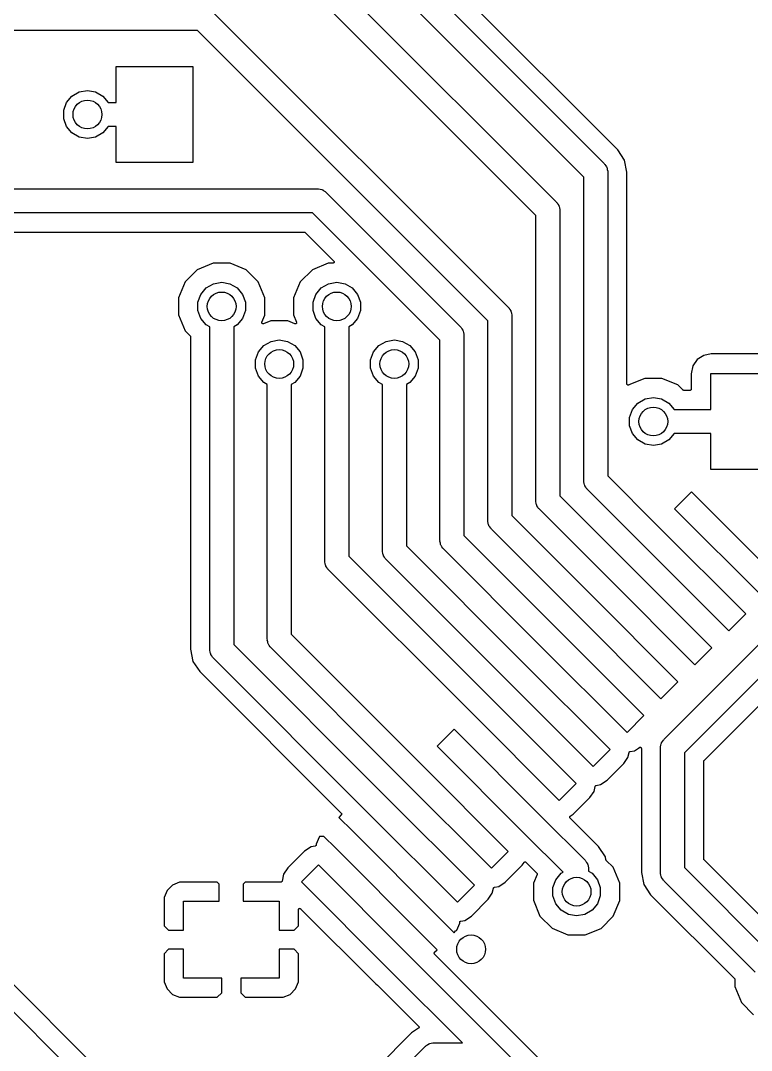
# Model space of a CAD drawing. Extents: x 0.3 to 75.7, y -92.7 to -0.5.
# Drawn here: x 15.5 to 23.12, y -71.75 to -61.02 of the extents above; entities that cross this region are included whole.
import ezdxf

# ---------------------------------------------------------------- set-up
doc = ezdxf.new("R2010")
doc.units = 0
doc.header["$MEASUREMENT"] = 0
doc.layers.add('BLACK', color=7, linetype='CONTINUOUS')

msp = doc.modelspace()

# ---------------------------------------------------------------- linework, layer by layer
at = {"layer": 'Black'}
for p, q in [((21.7289, -62.3693), (17.508, -58.1484)), ((17.3, -58.2232), (21.5884, -62.5116)), ((21.375, -62.6518), (17.2232, -58.5)), ((18.0884, -59.9116), (21.0884, -62.9116)), ((20.875, -63.0518), (17.9482, -60.125)), ((17.4884, -60.9116), (20.5884, -64.0116)), ((17.3482, -61.125), (10.3, -61.125)), ((20.375, -64.1518), (17.3482, -61.125)), ((16.5, -61.875), (16.5, -61.5)), ((16.5, -61.5), (17.3, -61.5)), ((17.3, -61.5), (17.3, -62.5)), ((15.9827, -61.8745), (16.0387, -61.8078)), ((16.0387, -61.8078), (16.1142, -61.7642)), ((16.1142, -61.7642), (16.2, -61.749)), ((16.2, -61.749), (16.2858, -61.7642)), ((16.2858, -61.7642), (16.3613, -61.8078)), ((16.3613, -61.8078), (16.4173, -61.8745)), ((15.9529, -61.9564), (15.9827, -61.8745)), ((16.4173, -61.8745), (16.4175, -61.875)), ((16.4175, -61.875), (16.5, -61.875)), ((15.9529, -62.0436), (15.9529, -61.9564)), ((15.9827, -62.1255), (15.9529, -62.0436)), ((16.0387, -62.1922), (15.9827, -62.1255)), ((16.4173, -62.1255), (16.3613, -62.1922)), ((16.4175, -62.125), (16.4173, -62.1255)), ((16.5, -62.125), (16.4175, -62.125)), ((16.5, -62.5), (16.5, -62.125)), ((16.1142, -62.2358), (16.0387, -62.1922)), ((16.2, -62.251), (16.1142, -62.2358)), ((16.2858, -62.2358), (16.2, -62.251)), ((16.3613, -62.1922), (16.2858, -62.2358)), ((21.8, -62.4757), (21.7289, -62.3693)), ((17.3, -62.5), (16.5, -62.5)), ((21.5884, -62.5116), (21.5915, -62.5161)), ((21.5915, -62.5161), (21.5958, -62.5197)), ((21.5958, -62.5197), (21.6039, -62.5338)), ((21.6039, -62.5338), (21.6133, -62.5472)), ((21.6133, -62.5472), (21.6147, -62.5525)), ((21.6147, -62.5525), (21.6175, -62.5572)), ((21.6175, -62.5572), (21.6203, -62.5733)), ((21.825, -62.6013), (21.8, -62.4757)), ((21.375, -65.818), (21.375, -62.6518)), ((21.6203, -62.5733), (21.6245, -62.5891)), ((21.6245, -62.5891), (21.624, -62.5946)), ((21.624, -62.5946), (21.625, -62.6)), ((21.625, -62.6), (21.625, -65.7662)), ((21.825, -64.8073), (21.825, -62.6013)), ((8.25178, -62.775), (18.6, -62.775)), ((18.6, -62.775), (18.6054, -62.776)), ((18.6054, -62.776), (18.6109, -62.7755)), ((18.6109, -62.7755), (18.6267, -62.7797)), ((18.6267, -62.7797), (18.6428, -62.7825)), ((18.6428, -62.7825), (18.6475, -62.7853)), ((18.6475, -62.7853), (18.6528, -62.7867)), ((18.6528, -62.7867), (18.6662, -62.7961)), ((18.6662, -62.7961), (18.6803, -62.8042)), ((18.6803, -62.8042), (18.6839, -62.8085)), ((18.6839, -62.8085), (18.6884, -62.8116)), ((18.6884, -62.8116), (20.0884, -64.2116)), ((21.0884, -62.9116), (21.0915, -62.9161)), ((21.0915, -62.9161), (21.0958, -62.9197)), ((21.0958, -62.9197), (21.1039, -62.9338)), ((21.1039, -62.9338), (21.1133, -62.9472)), ((21.1133, -62.9472), (21.1147, -62.9525)), ((21.1147, -62.9525), (21.1175, -62.9572)), ((21.1175, -62.9572), (21.1203, -62.9733)), ((21.1203, -62.9733), (21.1245, -62.9891)), ((21.1245, -62.9891), (21.124, -62.9946)), ((21.124, -62.9946), (21.125, -63)), ((18.5482, -63.025), (8.2, -63.025)), ((19.875, -64.3518), (18.5482, -63.025)), ((20.875, -66.0251), (20.875, -63.0518)), ((21.125, -63), (21.125, -65.9734)), ((8.20128, -63.225), (18.46, -63.225)), ((18.46, -63.225), (18.4606, -63.2251)), ((18.4606, -63.2251), (18.4611, -63.225)), ((18.4611, -63.225), (18.4628, -63.2255)), ((18.4628, -63.2255), (18.4644, -63.2258)), ((18.4644, -63.2258), (18.4649, -63.2261)), ((18.4649, -63.2261), (18.4655, -63.2262)), ((18.4655, -63.2262), (18.4669, -63.2272)), ((18.4669, -63.2272), (18.4684, -63.228)), ((18.4684, -63.228), (18.4687, -63.2285)), ((18.4687, -63.2285), (18.4692, -63.2288)), ((18.4692, -63.2288), (18.7682, -63.5278)), ((18.7682, -63.5278), (18.7691, -63.5292)), ((18.7691, -63.5292), (18.7702, -63.5305)), ((18.7702, -63.5305), (18.7704, -63.531)), ((18.7704, -63.531), (18.7707, -63.5315)), ((18.7707, -63.5315), (18.7712, -63.5331)), ((18.7712, -63.5331), (18.7718, -63.5347)), ((18.7718, -63.5347), (18.7718, -63.5353)), ((17.3454, -63.6183), (17.2187, -63.7448)), ((17.5109, -63.5499), (17.3454, -63.6183)), ((17.6899, -63.5501), (17.5109, -63.5499)), ((17.8552, -63.6187), (17.6899, -63.5501)), ((17.9817, -63.7454), (17.8552, -63.6187)), ((18.5454, -63.6183), (18.4187, -63.7448)), ((18.7109, -63.5499), (18.5454, -63.6183)), ((18.7589, -63.55), (18.7109, -63.5499)), ((18.7606, -63.5497), (18.7589, -63.55)), ((18.7623, -63.5495), (18.7606, -63.5497)), ((18.7628, -63.5493), (18.7623, -63.5495)), ((18.7634, -63.5492), (18.7628, -63.5493)), ((18.7649, -63.5483), (18.7634, -63.5492)), ((18.7664, -63.5476), (18.7649, -63.5483)), ((18.7668, -63.5472), (18.7664, -63.5476)), ((18.7673, -63.5469), (18.7668, -63.5472)), ((18.7684, -63.5456), (18.7673, -63.5469)), ((18.7696, -63.5444), (18.7684, -63.5456)), ((18.7698, -63.5439), (18.7696, -63.5444)), ((18.7702, -63.5435), (18.7698, -63.5439)), ((18.7708, -63.5419), (18.7702, -63.5435)), ((18.7715, -63.5403), (18.7708, -63.5419)), ((18.7716, -63.5398), (18.7715, -63.5403)), ((18.7718, -63.5392), (18.7716, -63.5398)), ((18.7718, -63.5353), (18.7719, -63.5358)), ((18.7719, -63.5358), (18.7718, -63.5375)), ((18.7718, -63.5375), (18.7718, -63.5392)), ((17.2187, -63.7448), (17.1501, -63.9101)), ((17.5142, -63.7642), (17.6, -63.749)), ((17.6, -63.749), (17.6858, -63.7642)), ((18.0501, -63.9109), (17.9817, -63.7454)), ((18.4187, -63.7448), (18.3501, -63.9101)), ((18.7142, -63.7642), (18.8, -63.749)), ((18.8, -63.749), (18.8858, -63.7642)), ((17.3827, -63.8745), (17.4387, -63.8078)), ((17.4387, -63.8078), (17.5142, -63.7642)), ((17.6858, -63.7642), (17.7613, -63.8078)), ((17.7613, -63.8078), (17.8173, -63.8745)), ((18.5827, -63.8745), (18.6387, -63.8078)), ((18.6387, -63.8078), (18.7142, -63.7642)), ((18.8858, -63.7642), (18.9613, -63.8078)), ((18.9613, -63.8078), (19.0173, -63.8745)), ((17.1501, -63.9101), (17.1499, -64.0891)), ((17.3529, -63.9564), (17.3827, -63.8745)), ((17.3529, -64.0436), (17.3529, -63.9564)), ((17.8173, -63.8745), (17.8471, -63.9564)), ((17.8471, -63.9564), (17.8471, -64.0436)), ((18.0499, -64.0899), (18.0501, -63.9109)), ((18.3501, -63.9101), (18.3499, -64.0891)), ((18.5529, -63.9564), (18.5827, -63.8745)), ((18.5529, -64.0436), (18.5529, -63.9564)), ((19.0173, -63.8745), (19.0471, -63.9564)), ((19.0471, -63.9564), (19.0471, -64.0436)), ((17.3827, -64.1255), (17.3529, -64.0436)), ((17.8471, -64.0436), (17.8173, -64.1255)), ((18.5827, -64.1255), (18.5529, -64.0436)), ((19.0471, -64.0436), (19.0173, -64.1255)), ((20.5884, -64.0116), (20.5915, -64.0161)), ((20.5915, -64.0161), (20.5958, -64.0197)), ((20.5958, -64.0197), (20.6039, -64.0338)), ((20.6039, -64.0338), (20.6133, -64.0472)), ((20.6133, -64.0472), (20.6147, -64.0525)), ((20.6147, -64.0525), (20.6175, -64.0572)), ((20.6175, -64.0572), (20.6203, -64.0733)), ((17.1499, -64.0891), (17.2183, -64.2546)), ((17.4387, -64.1922), (17.3827, -64.1255)), ((17.8173, -64.1255), (17.7613, -64.1922)), ((18.0183, -64.1682), (18.0184, -64.1676)), ((18.0185, -64.1699), (18.0183, -64.1682)), ((18.0184, -64.167), (18.0189, -64.1654)), ((18.0184, -64.1676), (18.0184, -64.167)), ((18.0186, -64.1716), (18.0185, -64.1699)), ((18.0188, -64.1721), (18.0186, -64.1716)), ((18.0189, -64.1727), (18.0188, -64.1721)), ((18.0189, -64.1654), (18.0192, -64.1638)), ((18.0196, -64.1742), (18.0189, -64.1727)), ((18.0192, -64.1638), (18.0499, -64.0899)), ((18.0203, -64.1757), (18.0196, -64.1742)), ((18.0207, -64.1762), (18.0203, -64.1757)), ((18.0209, -64.1767), (18.0207, -64.1762)), ((18.0222, -64.1778), (18.0209, -64.1767)), ((18.0233, -64.1791), (18.0222, -64.1778)), ((18.1109, -64.1499), (18.0362, -64.1808)), ((18.2899, -64.1501), (18.1109, -64.1499)), ((18.3638, -64.1808), (18.2899, -64.1501)), ((18.3499, -64.0891), (18.3808, -64.1638)), ((18.3778, -64.1778), (18.3767, -64.1791)), ((18.3791, -64.1767), (18.3778, -64.1778)), ((18.3793, -64.1762), (18.3791, -64.1767)), ((18.3797, -64.1757), (18.3793, -64.1762)), ((18.3804, -64.1742), (18.3797, -64.1757)), ((18.3812, -64.1727), (18.3804, -64.1742)), ((18.3808, -64.1638), (18.3811, -64.1654)), ((18.3811, -64.1654), (18.3816, -64.1671)), ((18.3814, -64.1716), (18.3812, -64.1721)), ((18.3812, -64.1721), (18.3812, -64.1727)), ((18.3815, -64.1699), (18.3814, -64.1716)), ((18.3817, -64.1682), (18.3815, -64.1699)), ((18.3816, -64.1671), (18.3816, -64.1676)), ((18.3816, -64.1676), (18.3817, -64.1682)), ((18.6387, -64.1922), (18.5827, -64.1255)), ((19.0173, -64.1255), (18.9613, -64.1922)), ((20.375, -66.2322), (20.375, -64.1518)), ((20.6203, -64.0733), (20.6245, -64.0891)), ((20.6245, -64.0891), (20.624, -64.0946)), ((20.624, -64.0946), (20.625, -64.1)), ((20.625, -64.1), (20.625, -66.1805)), ((17.2183, -64.2546), (17.2712, -64.3076)), ((17.475, -64.2132), (17.4387, -64.1922)), ((17.475, -67.5749), (17.475, -64.2132)), ((17.7613, -64.1922), (17.725, -64.2132)), ((17.725, -64.2132), (17.725, -67.5231)), ((18.0238, -64.1793), (18.0233, -64.1791)), ((18.0243, -64.1797), (18.0238, -64.1793)), ((18.0258, -64.1804), (18.0243, -64.1797)), ((18.0273, -64.1812), (18.0258, -64.1804)), ((18.0279, -64.1812), (18.0273, -64.1812)), ((18.0284, -64.1814), (18.0279, -64.1812)), ((18.0301, -64.1815), (18.0284, -64.1814)), ((18.0318, -64.1817), (18.0301, -64.1815)), ((18.0324, -64.1816), (18.0318, -64.1817)), ((18.0329, -64.1816), (18.0324, -64.1816)), ((18.0346, -64.1811), (18.0329, -64.1816)), ((18.0362, -64.1808), (18.0346, -64.1811)), ((18.3654, -64.1811), (18.3638, -64.1808)), ((18.367, -64.1816), (18.3654, -64.1811)), ((18.3676, -64.1816), (18.367, -64.1816)), ((18.3682, -64.1817), (18.3676, -64.1816)), ((18.3699, -64.1815), (18.3682, -64.1817)), ((18.3716, -64.1814), (18.3699, -64.1815)), ((18.3721, -64.1812), (18.3716, -64.1814)), ((18.3727, -64.1811), (18.3721, -64.1812)), ((18.3742, -64.1804), (18.3727, -64.1811)), ((18.3757, -64.1797), (18.3742, -64.1804)), ((18.3762, -64.1793), (18.3757, -64.1797)), ((18.3767, -64.1791), (18.3762, -64.1793)), ((18.675, -64.2132), (18.6387, -64.1922)), ((18.675, -66.6536), (18.675, -64.2132)), ((18.9613, -64.1922), (18.925, -64.2132)), ((18.925, -64.2132), (18.925, -66.6018)), ((20.0884, -64.2116), (20.0915, -64.2161)), ((20.0915, -64.2161), (20.0958, -64.2197)), ((20.0958, -64.2197), (20.1039, -64.2338)), ((20.1039, -64.2338), (20.1133, -64.2472)), ((20.1133, -64.2472), (20.1147, -64.2525)), ((20.1147, -64.2525), (20.1175, -64.2572)), ((20.1175, -64.2572), (20.1203, -64.2733)), ((20.1203, -64.2733), (20.1245, -64.2891)), ((17.2712, -64.3076), (17.2715, -64.308)), ((17.2715, -64.308), (17.272, -64.3084)), ((17.272, -64.3084), (17.2728, -64.3099)), ((17.2728, -64.3099), (17.2738, -64.3113)), ((17.2738, -64.3113), (17.2739, -64.3118)), ((17.2739, -64.3118), (17.2742, -64.3123)), ((17.2742, -64.3123), (17.2745, -64.314)), ((17.2745, -64.314), (17.275, -64.3156)), ((17.275, -64.3156), (17.2749, -64.3162)), ((17.2749, -64.3162), (17.275, -64.3168)), ((17.275, -64.3168), (17.275, -67.5736)), ((18.0387, -64.4078), (18.1142, -64.3642)), ((18.1142, -64.3642), (18.2, -64.349)), ((18.2, -64.349), (18.2858, -64.3642)), ((18.2858, -64.3642), (18.3613, -64.4078)), ((19.2387, -64.4078), (19.3142, -64.3642)), ((19.3142, -64.3642), (19.4, -64.349)), ((19.4, -64.349), (19.4858, -64.3642)), ((19.4858, -64.3642), (19.5613, -64.4078)), ((19.875, -66.4393), (19.875, -64.3518)), ((20.1245, -64.2891), (20.124, -64.2946)), ((20.124, -64.2946), (20.125, -64.3)), ((20.125, -64.3), (20.125, -66.3876)), ((17.9529, -64.5564), (17.9827, -64.4745)), ((17.9827, -64.4745), (18.0387, -64.4078)), ((18.3613, -64.4078), (18.4173, -64.4745)), ((18.4173, -64.4745), (18.4471, -64.5564)), ((19.1529, -64.5564), (19.1827, -64.4745)), ((19.1827, -64.4745), (19.2387, -64.4078)), ((19.5613, -64.4078), (19.6173, -64.4745)), ((19.6173, -64.4745), (19.6471, -64.5564)), ((22.7012, -64.4958), (22.626, -64.51)), ((23.4987, -64.4958), (22.7012, -64.4958)), ((17.9529, -64.6436), (17.9529, -64.5564)), ((18.4471, -64.5564), (18.4471, -64.6436)), ((19.1529, -64.6436), (19.1529, -64.5564)), ((19.6471, -64.5564), (19.6471, -64.6436)), ((22.5578, -64.5538), (22.5122, -64.6207)), ((22.626, -64.51), (22.5578, -64.5538)), ((17.9827, -64.7255), (17.9529, -64.6436)), ((18.4471, -64.6436), (18.4173, -64.7255)), ((19.1827, -64.7255), (19.1529, -64.6436)), ((19.6471, -64.6436), (19.6173, -64.7255)), ((22.5122, -64.6207), (22.4958, -64.7013)), ((22.4958, -64.7013), (22.4958, -64.862)), ((22.7, -65.075), (22.7, -64.7)), ((22.7, -64.7), (23.5, -64.7)), ((18.0387, -64.7922), (17.9827, -64.7255)), ((18.075, -64.8132), (18.0387, -64.7922)), ((18.075, -67.4678), (18.075, -64.8132)), ((18.3613, -64.7922), (18.325, -64.8132)), ((18.325, -64.8132), (18.325, -67.416)), ((18.4173, -64.7255), (18.3613, -64.7922)), ((19.2387, -64.7922), (19.1827, -64.7255)), ((19.275, -64.8132), (19.2387, -64.7922)), ((19.275, -66.5464), (19.275, -64.8132)), ((19.5613, -64.7922), (19.525, -64.8132)), ((19.525, -64.8132), (19.525, -66.4947)), ((19.6173, -64.7255), (19.5613, -64.7922)), ((21.8253, -64.809), (21.825, -64.8073)), ((21.8254, -64.8099), (21.8253, -64.809)), ((21.8254, -64.8101), (21.8254, -64.8099)), ((21.8254, -64.8107), (21.8254, -64.8101)), ((21.8254, -64.8101), (21.8254, -64.8101)), ((21.8257, -64.8112), (21.8254, -64.8107)), ((21.8258, -64.8118), (21.8257, -64.8112)), ((21.8266, -64.8132), (21.8258, -64.8118)), ((21.8274, -64.8148), (21.8266, -64.8132)), ((21.8278, -64.8152), (21.8274, -64.8148)), ((21.828, -64.8157), (21.8278, -64.8152)), ((21.8293, -64.8168), (21.828, -64.8157)), ((21.8305, -64.818), (21.8293, -64.8168)), ((21.8311, -64.8182), (21.8305, -64.818)), ((21.8315, -64.8186), (21.8311, -64.8182)), ((21.8331, -64.8192), (21.8315, -64.8186)), ((21.8346, -64.8199), (21.8331, -64.8192)), ((21.8352, -64.8199), (21.8346, -64.8199)), ((21.8357, -64.8201), (21.8352, -64.8199)), ((21.8374, -64.8201), (21.8357, -64.8201)), ((21.8385, -64.8202), (21.8374, -64.8201)), ((21.8386, -64.8202), (21.8385, -64.8202)), ((21.8387, -64.8202), (21.8386, -64.8202)), ((21.8391, -64.8203), (21.8387, -64.8202)), ((21.8397, -64.8201), (21.8391, -64.8203)), ((21.8403, -64.8201), (21.8397, -64.8201)), ((21.8419, -64.8196), (21.8403, -64.8201)), ((21.8423, -64.8194), (21.8419, -64.8196)), ((21.843, -64.8193), (21.8423, -64.8194)), ((21.8433, -64.8192), (21.843, -64.8193)), ((21.8435, -64.8191), (21.8433, -64.8192)), ((21.8436, -64.819), (21.8435, -64.8191)), ((22.0109, -64.7499), (21.8436, -64.819)), ((22.1899, -64.7501), (22.0109, -64.7499)), ((22.3552, -64.8187), (22.1899, -64.7501)), ((22.4076, -64.8712), (22.3552, -64.8187)), ((22.4081, -64.8715), (22.4076, -64.8712)), ((22.4084, -64.872), (22.4081, -64.8715)), ((22.4099, -64.8728), (22.4084, -64.872)), ((22.4113, -64.8738), (22.4099, -64.8728)), ((22.4119, -64.8739), (22.4113, -64.8738)), ((22.4124, -64.8742), (22.4119, -64.8739)), ((22.414, -64.8745), (22.4124, -64.8742)), ((22.4157, -64.8749), (22.414, -64.8745)), ((22.4162, -64.8749), (22.4157, -64.8749)), ((22.4168, -64.875), (22.4162, -64.8749)), ((22.4828, -64.875), (22.4168, -64.875)), ((22.4839, -64.8748), (22.4828, -64.875)), ((22.4851, -64.8748), (22.4839, -64.8748)), ((22.4862, -64.8744), (22.4851, -64.8748)), ((22.4873, -64.8742), (22.4862, -64.8744)), ((22.4883, -64.8736), (22.4873, -64.8742)), ((22.4893, -64.8733), (22.4883, -64.8736)), ((22.4902, -64.8725), (22.4893, -64.8733)), ((22.4912, -64.872), (22.4902, -64.8725)), ((22.4919, -64.8711), (22.4912, -64.872)), ((22.4928, -64.8704), (22.4919, -64.8711)), ((22.4934, -64.8694), (22.4928, -64.8704)), ((22.4941, -64.8685), (22.4934, -64.8694)), ((22.4945, -64.8674), (22.4941, -64.8685)), ((22.495, -64.8664), (22.4945, -64.8674)), ((22.4952, -64.8653), (22.495, -64.8664)), ((22.4956, -64.8643), (22.4952, -64.8653)), ((22.4958, -64.862), (22.4956, -64.8631)), ((22.4956, -64.8631), (22.4956, -64.8643)), ((21.8827, -65.0745), (21.9387, -65.0078)), ((21.9387, -65.0078), (22.0142, -64.9642)), ((22.0142, -64.9642), (22.1, -64.949)), ((22.1, -64.949), (22.1858, -64.9642)), ((22.1858, -64.9642), (22.2613, -65.0078)), ((22.2613, -65.0078), (22.3173, -65.0745)), ((21.8529, -65.1564), (21.8827, -65.0745)), ((22.3173, -65.0745), (22.3175, -65.075)), ((22.3175, -65.075), (22.7, -65.075)), ((21.8529, -65.2436), (21.8529, -65.1564)), ((21.8827, -65.3255), (21.8529, -65.2436)), ((21.9387, -65.3922), (21.8827, -65.3255)), ((22.3173, -65.3255), (22.2613, -65.3922)), ((22.3175, -65.325), (22.3173, -65.3255)), ((22.7, -65.325), (22.3175, -65.325)), ((22.7, -65.7), (22.7, -65.325)), ((22.0142, -65.4358), (21.9387, -65.3922)), ((22.1, -65.451), (22.0142, -65.4358)), ((22.1858, -65.4358), (22.1, -65.451)), ((22.2613, -65.3922), (22.1858, -65.4358)), ((21.625, -65.7662), (22.1438, -66.2851)), ((23.4232, -65.7), (22.7, -65.7)), ((21.376, -65.8234), (21.375, -65.818)), ((21.3755, -65.8289), (21.376, -65.8234)), ((21.3797, -65.8447), (21.3755, -65.8289)), ((21.3825, -65.8608), (21.3797, -65.8447)), ((21.3853, -65.8655), (21.3825, -65.8608)), ((21.3867, -65.8708), (21.3853, -65.8655)), ((21.3961, -65.8842), (21.3867, -65.8708)), ((21.4042, -65.8984), (21.3961, -65.8842)), ((21.125, -65.9734), (21.7903, -66.6386)), ((21.4085, -65.9019), (21.4042, -65.8984)), ((21.4116, -65.9064), (21.4085, -65.9019)), ((21.9671, -66.4619), (21.4116, -65.9064)), ((22.3206, -66.1083), (22.4974, -65.9315)), ((22.4974, -65.9315), (23.2409, -66.675)), ((20.876, -66.0305), (20.875, -66.0251)), ((20.8755, -66.036), (20.876, -66.0305)), ((20.8797, -66.0518), (20.8755, -66.036)), ((20.8825, -66.0679), (20.8797, -66.0518)), ((20.8853, -66.0726), (20.8825, -66.0679)), ((20.8867, -66.078), (20.8853, -66.0726)), ((20.8961, -66.0913), (20.8867, -66.078)), ((20.9042, -66.1055), (20.8961, -66.0913)), ((20.9085, -66.109), (20.9042, -66.1055)), ((20.9116, -66.1135), (20.9085, -66.109)), ((23.2399, -67.0275), (22.3206, -66.1083)), ((20.625, -66.1805), (21.4367, -66.9922)), ((21.6135, -66.8154), (20.9116, -66.1135)), ((20.376, -66.2377), (20.375, -66.2322)), ((20.3755, -66.2431), (20.376, -66.2377)), ((20.3797, -66.2589), (20.3755, -66.2431)), ((20.3825, -66.275), (20.3797, -66.2589)), ((20.3853, -66.2797), (20.3825, -66.275)), ((20.3867, -66.2851), (20.3853, -66.2797)), ((20.3961, -66.2984), (20.3867, -66.2851)), ((20.4042, -66.3126), (20.3961, -66.2984)), ((20.4085, -66.3161), (20.4042, -66.3126)), ((20.4116, -66.3206), (20.4085, -66.3161)), ((21.26, -67.169), (20.4116, -66.3206)), ((22.1438, -66.2851), (23.0631, -67.2043)), ((20.125, -66.3876), (21.0832, -67.3457)), ((19.525, -66.4947), (20.7296, -67.6993)), ((19.876, -66.4448), (19.875, -66.4393)), ((19.8755, -66.4502), (19.876, -66.4448)), ((19.8797, -66.466), (19.8755, -66.4502)), ((19.8825, -66.4821), (19.8797, -66.466)), ((19.8853, -66.4869), (19.8825, -66.4821)), ((19.8867, -66.4922), (19.8853, -66.4869)), ((19.8961, -66.5055), (19.8867, -66.4922)), ((19.9042, -66.5197), (19.8961, -66.5055)), ((19.9085, -66.5232), (19.9042, -66.5197)), ((19.9116, -66.5277), (19.9085, -66.5232)), ((20.9064, -67.5225), (19.9116, -66.5277)), ((22.8863, -67.3811), (21.9671, -66.4619)), ((18.925, -66.6018), (20.3761, -68.0529)), ((19.276, -66.5519), (19.275, -66.5464)), ((19.2755, -66.5573), (19.276, -66.5519)), ((19.2797, -66.5731), (19.2755, -66.5573)), ((19.2825, -66.5892), (19.2797, -66.5731)), ((19.2853, -66.594), (19.2825, -66.5892)), ((19.2867, -66.5993), (19.2853, -66.594)), ((19.2961, -66.6126), (19.2867, -66.5993)), ((19.3042, -66.6268), (19.2961, -66.6126)), ((19.3085, -66.6303), (19.3042, -66.6268)), ((19.3116, -66.6348), (19.3085, -66.6303)), ((20.5529, -67.8761), (19.3116, -66.6348)), ((21.7903, -66.6386), (21.7903, -66.6386)), ((21.7903, -66.6386), (22.7095, -67.5579)), ((18.676, -66.659), (18.675, -66.6536)), ((18.6755, -66.6644), (18.676, -66.659)), ((18.6797, -66.6802), (18.6755, -66.6644)), ((18.6825, -66.6963), (18.6797, -66.6802)), ((18.6853, -66.7011), (18.6825, -66.6963)), ((18.6867, -66.7064), (18.6853, -66.7011)), ((18.6961, -66.7198), (18.6867, -66.7064)), ((18.7042, -66.7339), (18.6961, -66.7198)), ((18.7085, -66.7374), (18.7042, -66.7339)), ((18.7116, -66.7419), (18.7085, -66.7374)), ((20.1993, -68.2296), (18.7116, -66.7419)), ((22.5328, -67.7347), (21.6135, -66.8154)), ((21.6135, -66.8154), (21.6135, -66.8154)), ((21.4367, -66.9922), (22.356, -67.9114)), ((22.1792, -68.0882), (21.26, -67.169)), ((23.0631, -67.2043), (22.8863, -67.3811)), ((21.0832, -67.3457), (21.0832, -67.3457)), ((21.0832, -67.3457), (22.0024, -68.265)), ((22.2116, -68.5116), (23.4116, -67.3116)), ((18.076, -67.4732), (18.075, -67.4678)), ((18.0755, -67.4787), (18.076, -67.4732)), ((18.0797, -67.4944), (18.0755, -67.4787)), ((18.0825, -67.5105), (18.0797, -67.4944)), ((18.325, -67.416), (19.669, -68.76)), ((17.275, -67.5736), (17.3, -67.6991)), ((17.476, -67.5803), (17.475, -67.5749)), ((17.4755, -67.5858), (17.476, -67.5803)), ((17.4797, -67.6015), (17.4755, -67.5858)), ((17.4825, -67.6176), (17.4797, -67.6015)), ((17.725, -67.5231), (19.3154, -69.1135)), ((18.0853, -67.5153), (18.0825, -67.5105)), ((18.0867, -67.5206), (18.0853, -67.5153)), ((18.0961, -67.534), (18.0867, -67.5206)), ((18.1042, -67.5481), (18.0961, -67.534)), ((18.1085, -67.5517), (18.1042, -67.5481)), ((18.1116, -67.5562), (18.1085, -67.5517)), ((19.4922, -68.9367), (18.1116, -67.5562)), ((21.8256, -68.4418), (20.9064, -67.5225)), ((20.9064, -67.5225), (20.9064, -67.5225)), ((23.5518, -67.525), (22.425, -68.6518)), ((22.7095, -67.5579), (22.5328, -67.7347)), ((17.3, -67.6991), (17.3711, -67.8056)), ((17.4853, -67.6224), (17.4825, -67.6176)), ((17.4867, -67.6277), (17.4853, -67.6224)), ((17.4961, -67.6411), (17.4867, -67.6277)), ((17.5042, -67.6552), (17.4961, -67.6411)), ((17.5085, -67.6588), (17.5042, -67.6552)), ((17.5116, -67.6633), (17.5085, -67.6588)), ((19.1386, -69.2903), (17.5116, -67.6633)), ((20.7296, -67.6993), (20.7296, -67.6993)), ((20.7296, -67.6993), (21.6489, -68.6185)), ((17.3711, -67.8056), (18.8466, -69.2811)), ((22.6288, -68.7308), (23.6308, -67.7288)), ((21.4721, -68.7953), (20.5529, -67.8761)), ((20.5529, -67.8761), (20.5529, -67.8761)), ((22.356, -67.9114), (22.1792, -68.0882)), ((20.3761, -68.0529), (20.3761, -68.0529)), ((20.3761, -68.0529), (21.2953, -68.9721)), ((21.1185, -69.1489), (20.1993, -68.2296)), ((20.1993, -68.2296), (20.1993, -68.2296)), ((22.0024, -68.265), (21.8256, -68.4418)), ((19.8457, -68.5832), (20.0225, -68.4064)), ((20.0225, -68.4064), (20.9418, -69.3256)), ((22.1755, -68.5891), (22.1797, -68.5733)), ((22.1797, -68.5733), (22.1825, -68.5572)), ((22.1825, -68.5572), (22.1853, -68.5525)), ((22.1853, -68.5525), (22.1867, -68.5472)), ((22.1867, -68.5472), (22.1961, -68.5338)), ((22.1961, -68.5338), (22.2042, -68.5197)), ((22.2042, -68.5197), (22.2085, -68.5161)), ((22.2085, -68.5161), (22.2116, -68.5116)), ((20.765, -69.5024), (19.8457, -68.5832)), ((21.6489, -68.6185), (21.4721, -68.7953)), ((21.8356, -68.7006), (21.8467, -68.6492)), ((21.8467, -68.6492), (21.847, -68.6485)), ((21.847, -68.6485), (21.8471, -68.6477)), ((21.8471, -68.6477), (21.8479, -68.6464)), ((21.8479, -68.6464), (21.8484, -68.6451)), ((21.8484, -68.6451), (21.849, -68.6445)), ((21.849, -68.6445), (21.8494, -68.6438)), ((21.8494, -68.6438), (21.8505, -68.6428)), ((21.8505, -68.6428), (21.8515, -68.6417)), ((21.8515, -68.6417), (21.8522, -68.6413)), ((21.8522, -68.6413), (21.8528, -68.6408)), ((21.8528, -68.6408), (21.8542, -68.6403)), ((21.8542, -68.6403), (21.8554, -68.6396)), ((21.8554, -68.6396), (21.8563, -68.6395)), ((21.8563, -68.6395), (21.857, -68.6392)), ((21.857, -68.6392), (21.9024, -68.6307)), ((21.9024, -68.6307), (21.9548, -68.5959)), ((21.9548, -68.5959), (21.9552, -68.5957)), ((21.9552, -68.5957), (21.9555, -68.5955)), ((21.9555, -68.5955), (21.9572, -68.5948)), ((21.9572, -68.5948), (21.959, -68.5941)), ((21.959, -68.5941), (21.9594, -68.5941)), ((21.9594, -68.5941), (21.9597, -68.5939)), ((21.9597, -68.5939), (21.9616, -68.5939)), ((21.9616, -68.5939), (21.9635, -68.5938)), ((21.9635, -68.5938), (21.9638, -68.5939)), ((21.9638, -68.5939), (21.9643, -68.5939)), ((21.9643, -68.5939), (21.966, -68.5946)), ((21.966, -68.5946), (21.9678, -68.5951)), ((21.9678, -68.5951), (21.9681, -68.5953)), ((21.9681, -68.5953), (21.9685, -68.5955)), ((21.9685, -68.5955), (21.9699, -68.5967)), ((21.9699, -68.5967), (21.9714, -68.5978)), ((21.9714, -68.5978), (21.9716, -68.5981)), ((21.9716, -68.5981), (21.972, -68.5984)), ((21.972, -68.5984), (21.9729, -68.6)), ((21.9729, -68.6), (21.9739, -68.6015)), ((21.9739, -68.6015), (21.974, -68.6019)), ((21.974, -68.6019), (21.9742, -68.6023)), ((21.9742, -68.6023), (21.9745, -68.6041)), ((21.9745, -68.6041), (21.975, -68.6059)), ((21.975, -68.6059), (21.9749, -68.6063)), ((21.9749, -68.6063), (21.975, -68.6067)), ((21.975, -68.6067), (21.975, -69.8987)), ((22.175, -68.6), (22.176, -68.5946)), ((22.175, -69.9), (22.175, -68.6)), ((22.176, -68.5946), (22.1755, -68.5891)), ((22.425, -68.6518), (22.425, -69.8482)), ((19.669, -68.76), (20.5882, -69.6792)), ((21.6174, -68.9388), (21.7924, -68.7638)), ((21.7924, -68.7638), (21.8356, -68.7006)), ((22.625, -68.7389), (22.6255, -68.7372)), ((22.6251, -68.7394), (22.625, -68.7389)), ((22.625, -68.74), (22.6251, -68.7394)), ((22.625, -69.76), (22.625, -68.74)), ((22.6255, -68.7372), (22.6258, -68.7356)), ((22.6258, -68.7356), (22.6261, -68.7351)), ((22.6261, -68.7351), (22.6262, -68.7345)), ((22.6262, -68.7345), (22.6272, -68.7331)), ((22.6272, -68.7331), (22.628, -68.7316)), ((22.628, -68.7316), (22.6285, -68.7313)), ((22.6285, -68.7313), (22.6288, -68.7308)), ((20.4114, -69.856), (19.4922, -68.9367)), ((21.2953, -68.9721), (21.1185, -69.1489)), ((21.482, -69.0541), (21.4932, -69.0028)), ((21.4932, -69.0028), (21.4935, -69.002)), ((21.4935, -69.002), (21.4936, -69.0012)), ((21.4936, -69.0012), (21.4943, -69)), ((21.4943, -69), (21.4949, -68.9986)), ((21.4949, -68.9986), (21.4954, -68.998)), ((21.4954, -68.998), (21.4958, -68.9973)), ((21.4958, -68.9973), (21.4969, -68.9964)), ((21.4969, -68.9964), (21.4979, -68.9953)), ((21.4979, -68.9953), (21.4986, -68.9949)), ((21.4986, -68.9949), (21.4992, -68.9944)), ((21.4992, -68.9944), (21.5006, -68.9939)), ((21.5006, -68.9939), (21.5019, -68.9932)), ((21.5019, -68.9932), (21.5027, -68.9931)), ((21.5027, -68.9931), (21.5035, -68.9928)), ((21.5035, -68.9928), (21.5488, -68.9842)), ((21.5488, -68.9842), (21.6174, -68.9388)), ((19.3154, -69.1135), (20.2347, -70.0328)), ((21.4388, -69.1173), (21.482, -69.0541)), ((21.2638, -69.2923), (21.4388, -69.1173)), ((18.8466, -69.2995), (18.8204, -69.3256)), ((18.8204, -69.3256), (18.9619, -69.4671)), ((18.8466, -69.2811), (18.8473, -69.282)), ((18.8473, -69.2986), (18.8466, -69.2995)), ((18.8473, -69.282), (18.8481, -69.2828)), ((18.8481, -69.2977), (18.8473, -69.2986)), ((18.8481, -69.2828), (18.8485, -69.2839)), ((18.8485, -69.2967), (18.8481, -69.2977)), ((18.8485, -69.2839), (18.8492, -69.2848)), ((18.8492, -69.2958), (18.8485, -69.2967)), ((18.8492, -69.2848), (18.8495, -69.2859)), ((18.8495, -69.2947), (18.8492, -69.2958)), ((18.8495, -69.2859), (18.85, -69.2869)), ((18.85, -69.2937), (18.8495, -69.2947)), ((18.85, -69.2869), (18.8501, -69.2881)), ((18.8501, -69.2925), (18.85, -69.2937)), ((18.8501, -69.2881), (18.8504, -69.2892)), ((18.8504, -69.2914), (18.8501, -69.2925)), ((18.8504, -69.2892), (18.8503, -69.2903)), ((18.8503, -69.2903), (18.8504, -69.2914)), ((20.0579, -70.2095), (19.1386, -69.2903)), ((20.9418, -69.3256), (20.9418, -69.3256)), ((20.9418, -69.3256), (21.3884, -69.7723)), ((21.2277, -69.3241), (21.2279, -69.322)), ((21.2277, -69.3243), (21.2277, -69.3241)), ((21.2277, -69.3244), (21.2277, -69.3243)), ((21.2282, -69.3265), (21.2277, -69.3244)), ((21.2279, -69.322), (21.2281, -69.3199)), ((21.2281, -69.3199), (21.2282, -69.3198)), ((21.2282, -69.3196), (21.2291, -69.3177)), ((21.2282, -69.3198), (21.2282, -69.3196)), ((21.2287, -69.3285), (21.2282, -69.3265)), ((21.2288, -69.3286), (21.2287, -69.3285)), ((21.2289, -69.3288), (21.2288, -69.3286)), ((21.2301, -69.3305), (21.2289, -69.3288)), ((21.2291, -69.3177), (21.23, -69.3158)), ((21.23, -69.3158), (21.2301, -69.3157)), ((21.2301, -69.3157), (21.2302, -69.3156)), ((21.2302, -69.3156), (21.2317, -69.3141)), ((21.2317, -69.3141), (21.2332, -69.3126)), ((21.2332, -69.3126), (21.2333, -69.3126)), ((21.2333, -69.3126), (21.2335, -69.3125)), ((21.2335, -69.3125), (21.2638, -69.2923)), ((21.2312, -69.3323), (21.2301, -69.3305)), ((21.2314, -69.3324), (21.2312, -69.3323)), ((21.2314, -69.3325), (21.2314, -69.3324)), ((21.5289, -69.6299), (21.2314, -69.3325)), ((18.6155, -69.5306), (18.5851, -69.6041)), ((18.6211, -69.525), (18.6155, -69.5306)), ((18.6662, -69.525), (18.6211, -69.525)), ((18.7851, -69.6438), (18.6662, -69.525)), ((18.9619, -69.4671), (18.9619, -69.4671)), ((18.9619, -69.4671), (19.8811, -70.3863)), ((21.1587, -69.8962), (20.765, -69.5024)), ((20.765, -69.5024), (20.765, -69.5024)), ((18.5316, -69.6317), (18.463, -69.6772)), ((18.5745, -69.6236), (18.5316, -69.6317)), ((18.5765, -69.6229), (18.5745, -69.6236)), ((18.5786, -69.6221), (18.5765, -69.6229)), ((18.5787, -69.622), (18.5786, -69.6221)), ((18.5786, -69.6221), (18.5786, -69.6221)), ((18.5804, -69.6206), (18.5787, -69.622)), ((18.582, -69.6192), (18.5804, -69.6206)), ((18.5821, -69.6191), (18.582, -69.6192)), ((18.5832, -69.6172), (18.5821, -69.6191)), ((18.5821, -69.6191), (18.5821, -69.6191)), ((18.5843, -69.6153), (18.5832, -69.6172)), ((18.5844, -69.6152), (18.5843, -69.6152)), ((18.5843, -69.6152), (18.5843, -69.6153)), ((18.5847, -69.613), (18.5844, -69.6152)), ((18.5851, -69.6108), (18.5847, -69.613)), ((18.5851, -69.6041), (18.5851, -69.6108)), ((19.7043, -70.5631), (18.7851, -69.6438)), ((18.7851, -69.6438), (18.7851, -69.6438)), ((21.6, -69.7364), (21.5289, -69.6299)), ((18.463, -69.6772), (18.288, -69.8522)), ((20.5882, -69.6792), (20.4114, -69.856)), ((21.606, -69.7665), (21.6, -69.7364)), ((18.288, -69.8522), (18.2448, -69.9154)), ((18.4315, -69.9974), (18.6083, -69.8206)), ((18.6083, -69.8206), (19.5275, -70.7399)), ((20.5567, -69.9994), (20.7317, -69.8244)), ((20.7317, -69.8244), (20.7523, -69.7943)), ((20.7523, -69.7943), (20.7524, -69.7942)), ((20.7523, -69.7943), (20.7523, -69.7943)), ((20.7524, -69.7942), (20.7539, -69.7926)), ((20.7539, -69.7926), (20.7554, -69.7911)), ((20.7554, -69.7911), (20.7555, -69.7911)), ((20.7555, -69.7911), (20.7556, -69.791)), ((20.7556, -69.791), (20.7575, -69.7901)), ((20.7575, -69.7901), (20.7595, -69.7892)), ((20.7595, -69.7892), (20.7596, -69.7892)), ((20.7596, -69.7892), (20.7597, -69.7891)), ((20.7597, -69.7891), (20.7618, -69.7889)), ((20.7618, -69.7889), (20.764, -69.7887)), ((20.764, -69.7887), (20.7641, -69.7887)), ((20.7641, -69.7887), (20.7641, -69.7887)), ((20.7641, -69.7887), (20.7662, -69.7893)), ((20.7662, -69.7893), (20.7684, -69.7898)), ((20.7684, -69.7898), (20.7684, -69.7899)), ((20.7684, -69.7899), (20.7685, -69.7899)), ((20.7685, -69.7899), (20.7702, -69.7911)), ((20.7702, -69.7911), (20.7721, -69.7924)), ((20.7721, -69.7924), (20.7721, -69.7924)), ((20.7721, -69.7924), (20.7722, -69.7925)), ((20.7722, -69.7925), (20.8849, -69.9052)), ((21.3884, -69.7723), (21.3915, -69.7768)), ((21.3915, -69.7768), (21.3958, -69.7803)), ((21.3958, -69.7803), (21.4039, -69.7945)), ((21.4039, -69.7945), (21.4133, -69.8078)), ((21.4133, -69.8078), (21.4147, -69.8131)), ((21.4147, -69.8131), (21.4175, -69.8179)), ((21.4175, -69.8179), (21.4203, -69.834)), ((21.4203, -69.834), (21.4245, -69.8498)), ((21.4245, -69.8498), (21.424, -69.8552)), ((21.424, -69.8552), (21.425, -69.8607)), ((21.425, -69.8607), (21.425, -69.8868)), ((21.6066, -69.7679), (21.606, -69.7665)), ((21.607, -69.7695), (21.6066, -69.7679)), ((21.6074, -69.77), (21.607, -69.7695)), ((21.6077, -69.7707), (21.6074, -69.77)), ((21.6087, -69.7719), (21.6077, -69.7707)), ((21.6096, -69.7732), (21.6087, -69.7719)), ((21.6817, -69.8454), (21.6096, -69.7732)), ((21.7501, -70.0109), (21.6817, -69.8454)), ((22.425, -69.8482), (23.3369, -70.7602)), ((22.6251, -69.7606), (22.625, -69.76)), ((22.625, -69.7611), (22.6251, -69.7606)), ((22.6255, -69.7628), (22.625, -69.7611)), ((22.6258, -69.7644), (22.6255, -69.7628)), ((22.6261, -69.7649), (22.6258, -69.7644)), ((22.6262, -69.7655), (22.6261, -69.7649)), ((22.6272, -69.7669), (22.6262, -69.7655)), ((22.628, -69.7684), (22.6272, -69.7669)), ((22.6285, -69.7687), (22.628, -69.7684)), ((22.6288, -69.7692), (22.6285, -69.7687)), ((23.4058, -70.5462), (22.6288, -69.7692)), ((18.2448, -69.9154), (18.2287, -69.9898)), ((20.8877, -69.9194), (20.8501, -70.0101)), ((20.8849, -69.9052), (20.8854, -69.9059)), ((20.8854, -69.9059), (20.8861, -69.9065)), ((20.8861, -69.9065), (20.8867, -69.9077)), ((20.8867, -69.9077), (20.8875, -69.9089)), ((20.8875, -69.9089), (20.8877, -69.9097)), ((20.8877, -69.9097), (20.8881, -69.9105)), ((20.8879, -69.9185), (20.8877, -69.9194)), ((20.8883, -69.9178), (20.8879, -69.9185)), ((20.8881, -69.9105), (20.8883, -69.9119)), ((20.8883, -69.9119), (20.8887, -69.9133)), ((20.8884, -69.9164), (20.8883, -69.9178)), ((20.8887, -69.915), (20.8884, -69.9164)), ((20.8887, -69.9133), (20.8886, -69.9141)), ((20.8886, -69.9141), (20.8887, -69.915)), ((21.0827, -69.9745), (21.1387, -69.9078)), ((21.1387, -69.9078), (21.1587, -69.8962)), ((21.425, -69.8868), (21.4613, -69.9078)), ((21.4613, -69.9078), (21.5173, -69.9745)), ((21.975, -69.8987), (22, -70.0243)), ((22.176, -69.9054), (22.175, -69.9)), ((22.1755, -69.9109), (22.176, -69.9054)), ((22.1797, -69.9267), (22.1755, -69.9109)), ((22.1825, -69.9428), (22.1797, -69.9267)), ((22.1853, -69.9475), (22.1825, -69.9428)), ((22.1867, -69.9528), (22.1853, -69.9475)), ((22.1961, -69.9662), (22.1867, -69.9528)), ((22.2042, -69.9803), (22.1961, -69.9662)), ((17.0867, -70.0304), (17.0304, -70.0867)), ((17.1602, -70), (17.0867, -70.0304)), ((17.5544, -70), (17.1602, -70)), ((17.575, -70.0206), (17.5544, -70)), ((17.575, -70.2), (17.575, -70.0206)), ((17.8456, -70), (17.825, -70.0206)), ((17.825, -70.0206), (17.825, -70.2)), ((18.216, -70), (17.8456, -70)), ((18.218, -69.9997), (18.216, -70)), ((18.22, -69.9994), (18.218, -69.9997)), ((18.2202, -69.9993), (18.22, -69.9994)), ((18.2204, -69.9992), (18.2202, -69.9993)), ((18.2222, -69.9982), (18.2204, -69.9992)), ((18.2239, -69.9973), (18.2222, -69.9982)), ((18.2241, -69.9971), (18.2239, -69.9973)), ((18.2243, -69.997), (18.2241, -69.9971)), ((18.2256, -69.9954), (18.2243, -69.997)), ((18.227, -69.9939), (18.2256, -69.9954)), ((18.2271, -69.9937), (18.227, -69.9939)), ((18.2272, -69.9935), (18.2271, -69.9937)), ((18.2279, -69.9916), (18.2272, -69.9935)), ((18.2287, -69.9898), (18.2279, -69.9916)), ((19.3508, -70.9166), (18.4315, -69.9974)), ((20.2347, -70.0328), (20.0579, -70.2095)), ((20.4214, -70.1148), (20.4325, -70.0635)), ((20.4325, -70.0635), (20.4328, -70.0627)), ((20.4328, -70.0627), (20.4329, -70.0619)), ((20.4329, -70.0619), (20.4337, -70.0606)), ((20.4337, -70.0606), (20.4342, -70.0593)), ((20.4342, -70.0593), (20.4347, -70.0587)), ((20.4347, -70.0587), (20.4351, -70.058)), ((20.4351, -70.058), (20.4363, -70.057)), ((20.4363, -70.057), (20.4372, -70.0559)), ((20.4372, -70.0559), (20.438, -70.0556)), ((20.438, -70.0556), (20.4386, -70.055)), ((20.4386, -70.055), (20.4399, -70.0545)), ((20.4399, -70.0545), (20.4412, -70.0538)), ((20.4412, -70.0538), (20.442, -70.0537)), ((20.442, -70.0537), (20.4428, -70.0534)), ((20.4428, -70.0534), (20.4882, -70.0449)), ((20.4882, -70.0449), (20.5567, -69.9994)), ((20.8501, -70.0101), (20.8499, -70.1891)), ((21.0529, -70.0564), (21.0827, -69.9745)), ((21.0529, -70.1436), (21.0529, -70.0564)), ((21.5173, -69.9745), (21.5471, -70.0564)), ((21.5471, -70.0564), (21.5471, -70.1436)), ((21.7499, -70.1899), (21.7501, -70.0109)), ((22, -70.0243), (22.0711, -70.1307)), ((22.2085, -69.9839), (22.2042, -69.9803)), ((22.2116, -69.9884), (22.2085, -69.9839)), ((23.16, -70.9368), (22.2116, -69.9884)), ((17.0304, -70.0867), (17, -70.1602)), ((17, -70.1602), (17, -70.4544)), ((20.2032, -70.353), (20.3782, -70.178)), ((20.3782, -70.178), (20.4214, -70.1148)), ((21.0827, -70.2255), (21.0529, -70.1436)), ((21.5471, -70.1436), (21.5173, -70.2255)), ((22.0711, -70.1307), (22.9462, -71.0058)), ((17.2, -70.5), (17.2, -70.2)), ((17.2, -70.2), (17.575, -70.2)), ((17.825, -70.2), (18.2, -70.2)), ((18.2, -70.2), (18.2, -70.5)), ((18.4, -70.286), (18.4003, -70.2843)), ((18.4, -70.4544), (18.4, -70.286)), ((18.4003, -70.2843), (18.4004, -70.2826)), ((18.4004, -70.2826), (18.4007, -70.2821)), ((18.4007, -70.2821), (18.4008, -70.2815)), ((18.4008, -70.2815), (18.4016, -70.2801)), ((18.4016, -70.2801), (18.4024, -70.2785)), ((18.4024, -70.2785), (18.4028, -70.2781)), ((18.4028, -70.2781), (18.403, -70.2776)), ((18.403, -70.2776), (18.4043, -70.2765)), ((18.4043, -70.2765), (18.4055, -70.2753)), ((18.4055, -70.2753), (18.4061, -70.2751)), ((18.4061, -70.2751), (18.4065, -70.2747)), ((18.4065, -70.2747), (18.4081, -70.2742)), ((18.4081, -70.2742), (18.4096, -70.2734)), ((18.4096, -70.2734), (18.4102, -70.2734)), ((18.4102, -70.2734), (18.4107, -70.2732)), ((18.4107, -70.2732), (18.4124, -70.2732)), ((18.4124, -70.2732), (18.4141, -70.273)), ((18.4141, -70.273), (18.4147, -70.2732)), ((18.4147, -70.2732), (18.4153, -70.2732)), ((18.4153, -70.2732), (18.4169, -70.2738)), ((18.4169, -70.2738), (18.4185, -70.2742)), ((18.4185, -70.2742), (18.419, -70.2745)), ((18.419, -70.2745), (18.4195, -70.2747)), ((18.4195, -70.2747), (18.4208, -70.2758)), ((18.4208, -70.2758), (18.4222, -70.2768)), ((18.4222, -70.2768), (19.2055, -71.0601)), ((20.8499, -70.1891), (20.9183, -70.3546)), ((21.1387, -70.2922), (21.0827, -70.2255)), ((21.2142, -70.3358), (21.1387, -70.2922)), ((21.4613, -70.2922), (21.3858, -70.3358)), ((21.5173, -70.2255), (21.4613, -70.2922)), ((21.6813, -70.3552), (21.7499, -70.1899)), ((14.4484, -70.3716), (17.5518, -73.475)), ((19.8811, -70.3863), (19.8811, -70.3863)), ((19.8811, -70.3863), (20.0222, -70.5274)), ((20.0917, -70.4065), (20.1346, -70.3985)), ((20.1346, -70.3985), (20.2032, -70.353)), ((20.9183, -70.3546), (21.0448, -70.4813)), ((21.3, -70.351), (21.2142, -70.3358)), ((21.3858, -70.3358), (21.3, -70.351)), ((21.5546, -70.4817), (21.6813, -70.3552)), ((17, -70.4544), (17.0456, -70.5)), ((17.0456, -70.5), (17.2, -70.5)), ((18.2, -70.5), (18.3544, -70.5)), ((18.3544, -70.5), (18.4, -70.4544)), ((20.0222, -70.5274), (20.0387, -70.5078)), ((20.0387, -70.5078), (20.0477, -70.5026)), ((20.0477, -70.5026), (20.0507, -70.4996)), ((20.0507, -70.4996), (20.0811, -70.4261)), ((20.0811, -70.4193), (20.0815, -70.4171)), ((20.0811, -70.4261), (20.0811, -70.4193)), ((20.0815, -70.4171), (20.0818, -70.415)), ((20.0818, -70.415), (20.0819, -70.4149)), ((20.0819, -70.4149), (20.083, -70.4129)), ((20.0819, -70.4149), (20.0819, -70.4149)), ((20.083, -70.4129), (20.084, -70.4111)), ((20.084, -70.4111), (20.0841, -70.411)), ((20.0841, -70.4109), (20.0858, -70.4095)), ((20.0841, -70.411), (20.0841, -70.4109)), ((20.0858, -70.4095), (20.0875, -70.4081)), ((20.0875, -70.4081), (20.0876, -70.408)), ((20.0875, -70.4081), (20.0875, -70.4081)), ((20.0876, -70.408), (20.0897, -70.4073)), ((20.0897, -70.4073), (20.0917, -70.4065)), ((21.0448, -70.4813), (21.2101, -70.5499)), ((21.3891, -70.5501), (21.5546, -70.4817)), ((19.8457, -70.7045), (19.7043, -70.5631)), ((19.7043, -70.5631), (19.7043, -70.5631)), ((21.2101, -70.5499), (21.3891, -70.5501)), ((17.0456, -70.7), (17, -70.7456)), ((17.2, -70.7), (17.0456, -70.7)), ((17.2, -71), (17.2, -70.7)), ((18.2, -70.7), (18.2, -71)), ((18.3544, -70.7), (18.2, -70.7)), ((18.4, -70.7456), (18.3544, -70.7)), ((19.8196, -70.7307), (19.8457, -70.7045)), ((16.9736, -72.614), (15.1091, -70.7494)), ((17, -70.7456), (17, -71.0398)), ((18.4, -71.0398), (18.4, -70.7456)), ((19.5275, -70.7399), (20.4993, -71.7116)), ((19.8158, -70.7387), (19.8161, -70.7376)), ((19.8159, -70.7399), (19.8158, -70.7387)), ((19.8158, -70.741), (19.8159, -70.7399)), ((19.8161, -70.7421), (19.8158, -70.741)), ((19.8161, -70.7376), (19.8162, -70.7365)), ((19.8162, -70.7432), (19.8161, -70.7421)), ((19.8162, -70.7365), (19.8167, -70.7355)), ((19.8167, -70.7443), (19.8162, -70.7432)), ((19.8167, -70.7355), (19.817, -70.7344)), ((19.817, -70.7454), (19.8167, -70.7443)), ((19.817, -70.7344), (19.8176, -70.7334)), ((19.8176, -70.7463), (19.817, -70.7454)), ((19.8176, -70.7334), (19.8181, -70.7324)), ((19.8181, -70.7473), (19.8176, -70.7463)), ((19.8181, -70.7324), (19.8189, -70.7316)), ((19.8189, -70.7481), (19.8181, -70.7473)), ((19.8189, -70.7316), (19.8196, -70.7307)), ((19.8196, -70.7491), (19.8189, -70.7481)), ((20.9417, -71.8712), (19.8196, -70.7491)), ((20.1091, -71.675), (19.3508, -70.9166)), ((17, -71.0398), (17.0304, -71.1133)), ((17.6, -71), (17.2, -71)), ((17.6, -71.1544), (17.6, -71)), ((18.2, -71), (17.8, -71)), ((17.8, -71), (17.8, -71.1544)), ((18.3696, -71.1133), (18.4, -71.0398)), ((22.9462, -71.0058), (22.9465, -71.0063)), ((22.9465, -71.0063), (22.947, -71.0066)), ((22.947, -71.0066), (22.9478, -71.0081)), ((22.9478, -71.0081), (22.9488, -71.0095)), ((22.9488, -71.0095), (22.9489, -71.0101)), ((22.9489, -71.0101), (22.9492, -71.0106)), ((22.9492, -71.0106), (22.9495, -71.0122)), ((22.9495, -71.0122), (22.9499, -71.0139)), ((22.9499, -71.0139), (22.9499, -71.0144)), ((22.9499, -71.0144), (22.95, -71.015)), ((22.95, -71.015), (22.9499, -71.0891)), ((17.0304, -71.1133), (17.0867, -71.1696)), ((17.5544, -71.2), (17.6, -71.1544)), ((17.8, -71.1544), (17.8456, -71.2)), ((18.3133, -71.1696), (18.3696, -71.1133)), ((19.2055, -71.0601), (19.2232, -71.0722)), ((19.2232, -71.0722), (19.224, -71.073)), ((19.224, -71.073), (19.225, -71.0737)), ((19.225, -71.0737), (19.6542, -71.5029)), ((22.9499, -71.0891), (23.0183, -71.2546)), ((17.0867, -71.1696), (17.1602, -71.2)), ((17.1602, -71.2), (17.5544, -71.2)), ((17.8456, -71.2), (18.2398, -71.2)), ((18.2398, -71.2), (18.3133, -71.1696)), ((23.0183, -71.2546), (23.1448, -71.3813)), ((19.5802, -71.5711), (19.2239, -71.9274)), ((19.6523, -71.5229), (19.5802, -71.5711)), ((19.6524, -71.5228), (19.6523, -71.5229)), ((19.6525, -71.5228), (19.6524, -71.5228)), ((19.654, -71.5213), (19.6525, -71.5228)), ((19.6555, -71.5198), (19.654, -71.5213)), ((19.6542, -71.5029), (19.6543, -71.5031)), ((19.6543, -71.5031), (19.6544, -71.5031)), ((19.6544, -71.5031), (19.6556, -71.5049)), ((19.6556, -71.5197), (19.6555, -71.5198)), ((19.6556, -71.5049), (19.6568, -71.5066)), ((19.6557, -71.5196), (19.6556, -71.5197)), ((19.6566, -71.5177), (19.6557, -71.5196)), ((19.6575, -71.5158), (19.6566, -71.5177)), ((19.6568, -71.5066), (19.6569, -71.5068)), ((19.6569, -71.5068), (19.6569, -71.5069)), ((19.6569, -71.5069), (19.6574, -71.509)), ((19.6574, -71.509), (19.658, -71.511)), ((19.6576, -71.5155), (19.6575, -71.5156)), ((19.6575, -71.5156), (19.6575, -71.5158)), ((19.6578, -71.5134), (19.6576, -71.5155)), ((19.658, -71.5113), (19.6578, -71.5134)), ((19.658, -71.511), (19.658, -71.5111)), ((19.658, -71.5111), (19.658, -71.5113)), ((19.7447, -71.6961), (19.7581, -71.6867)), ((19.7581, -71.6867), (19.7634, -71.6853)), ((19.7634, -71.6853), (19.7682, -71.6825)), ((19.7682, -71.6825), (19.7842, -71.6797)), ((19.7842, -71.6797), (19.8, -71.6755)), ((19.8, -71.6755), (19.8055, -71.676)), ((19.8055, -71.676), (19.8109, -71.675)), ((19.8109, -71.675), (20.1091, -71.675)), ((19.3508, -72.0834), (19.7225, -71.7116)), ((19.7225, -71.7116), (19.727, -71.7085)), ((19.727, -71.7085), (19.7306, -71.7042)), ((19.7306, -71.7042), (19.7447, -71.6961)), ((20.4993, -71.7116), (20.4993, -71.7116)), ((20.4993, -71.7116), (20.8627, -72.075))]:
    msp.add_line(p, q, dxfattribs=at)
for centre in [(16.2, -62), (17.6, -64), (18.8, -64), (18.2, -64.6), (19.4, -64.6), (22.1, -65.2), (21.3, -70.1), (20.2, -70.7)]:
    msp.add_circle(centre, 0.15, dxfattribs=at)

doc.saveas('drawing.dxf')
